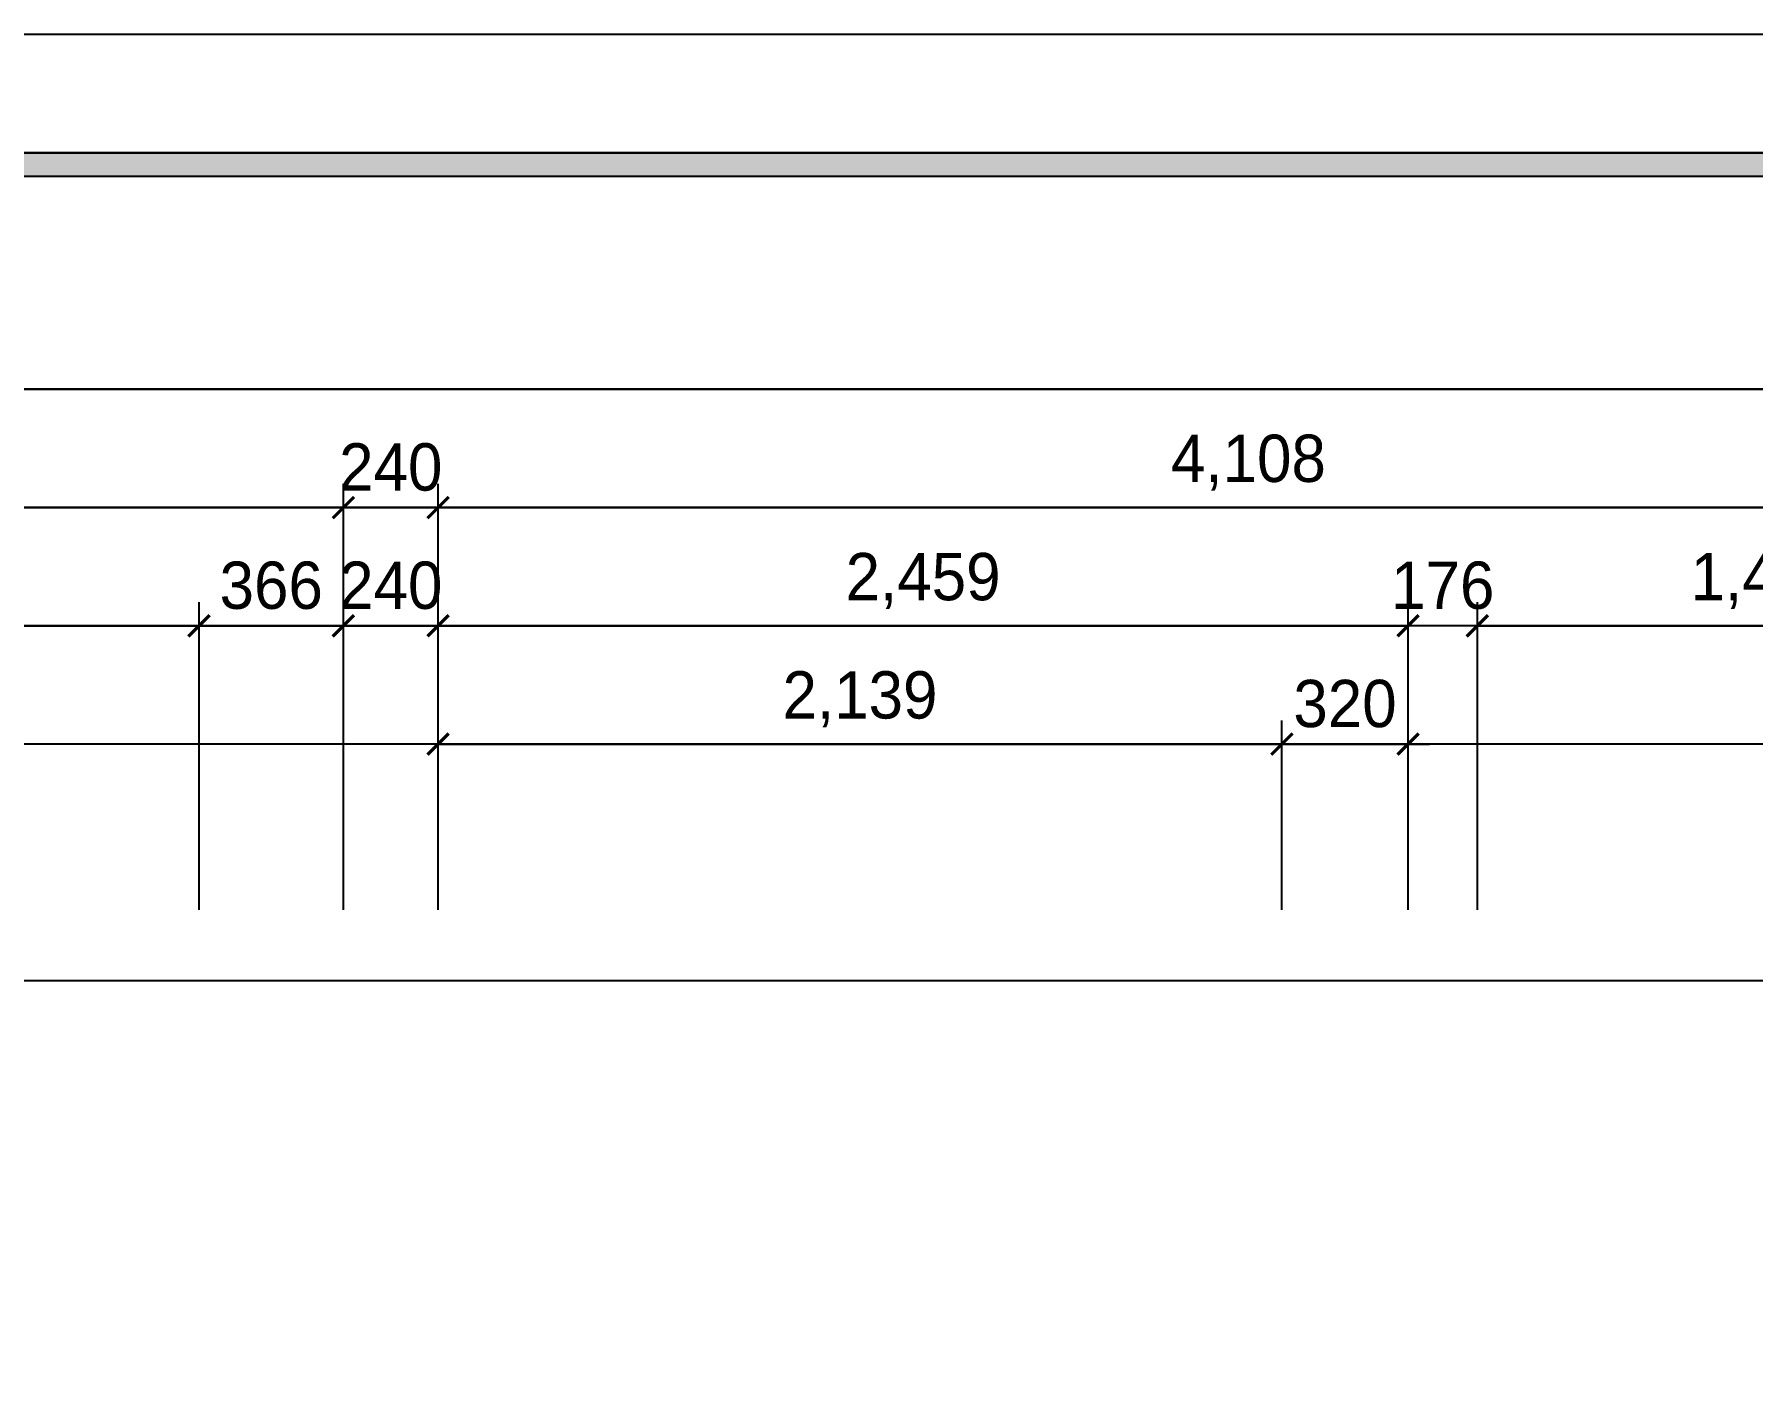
# Model space of a CAD drawing. Header units: millimetres. Extents: x 744 to 27144, y 914 to 19934.
# Drawn here: x 13408 to 17764, y 15907 to 19334 of the extents above; entities that cross this region are included whole.
import ezdxf
from ezdxf.enums import TextEntityAlignment as Align

# ---------------------------------------------------------------- set-up
doc = ezdxf.new("R2010")
doc.units = ezdxf.units.MM
doc.header["$LTSCALE"] = 10
for name, color, linetype in [('FORM(YOURNAME)-1', 1, 'Continuous'), ('FORM(YOURNAME)-11', 1, 'Continuous'), ('치수선', 5, 'Continuous')]:
    doc.layers.add(name, color=color, linetype=linetype)
doc.styles.add('YOURNAME', font='Dotum.ttf')
doc.dimstyles.new('YOURNAME-60', dxfattribs={"dimscale": 60, "dimtxt": 2, "dimasz": 0.9, "dimexe": 1, "dimexo": 3, "dimgap": 0.7, "dimtad": 1, "dimdec": 0, "dimzin": 0, "dimdsep": 46, "dimlunit": 6, "dimtxsty": 'YOURNAME', "dimblk": 'ARCHTICK', "dimcen": 0, "dimclrd": 1, "dimclre": 1, "dimclrt": 7, "dimadec": 0, "dimazin": 0, "dimtfac": 1, "dimtdec": 0, "dimtix": 1, "dimtmove": 2, "dimatfit": 3, "dimldrblk": 'ARCHTICK', "dimfxl": 1, "dimtolj": 1, "dimtzin": 0, "dimarcsym": 0})

# ---------------------------------------------------------------- blocks, each defined once
blk = doc.blocks.new('FORM-ELEVATION')
at = {"layer": 'FORM(YOURNAME)-11'}
h = blk.add_hatch(color=256, dxfattribs=at)
h.dxf.hatch_style = 1
h.paths.add_polyline_path([(-10309, 35708), (71691, 35708), (71691, 35508), (-10309, 35508)])
h.paths.add_polyline_path([(-10309, -21492), (71691, -21492), (71691, -21692), (-10309, -21692)])
at = {"layer": 'Defpoints', "color": 158}
for points in [[(-10309, -21692), (71691, -21692), (71691, 35708), (-10309, 35708)], [(-8309, 33708), (61071, 33708), (61071, -19692), (-8309, -19692)]]:
    blk.add_lwpolyline(points, close=True, dxfattribs=at)
at = {"layer": 'FORM(YOURNAME)-11', "color": 250}
blk.add_lwpolyline([(-11309, -22692), (72691, -22692), (72691, 36708), (-11309, 36708)], close=True, dxfattribs=at)
at = {"layer": 'FORM(YOURNAME)-11'}
blk.add_lwpolyline([(-10309, 35708), (71691, 35708), (71691, 35508), (-10309, 35508)], close=True, dxfattribs=at)
at = {"layer": 'FORM(YOURNAME)-11', "color": 3, "style": 'YOURNAME'}
for tag, height, p in [('1', 451, (71041, -1219)), ('2', 451, (71041, -1863)), ('3', 451, (71041, -3150)), ('4', 451, (71041, -5081)), ('5', 515, (71041, -7398)), ('6', 515, (71041, -9650)), ('7', 515, (71041, -11903)), ('8', 515, (71041, -14155)), ('9', 515, (71041, -16408)), ('10', 515, (66791, -18596)), ('11', 515, (71041, -18660)), ('12', 515, (66791, -20848)), ('13', 515, (71041, -20848))]:
    blk.add_attdef(tag, text='', height=height, dxfattribs=at).set_placement(p, align=Align.MIDDLE_RIGHT)
blk = doc.blocks.new('_ArchTick')
at = {"color": 0, "linetype": 'ByBlock', "const_width": 0.15}
blk.add_lwpolyline([(-0.5, -0.5), (0.5, 0.5)], dxfattribs=at)
blk = doc.blocks.new('*D10')
at = {"layer": 'Defpoints', "color": 0, "transparency": 16777216}
for p in [(14191.4, 18134.1), (10035.4, 16934.1), (14191.4, 16934.1)]:
    blk.add_point(p, dxfattribs=at)
at = {"layer": '치수선', "color": 1, "lineweight": -2, "transparency": 16777216}
for p, q in [((10035.4, 17114.1), (10035.4, 18194.1)), ((14191.4, 17114.1), (14191.4, 18194.1)), ((10035.4, 18134.1), (14191.4, 18134.1))]:
    blk.add_line(p, q, dxfattribs=at)
at = {"layer": '치수선', "color": 1, "lineweight": -2, "transparency": 16777216, "xscale": 54, "yscale": 54, "zscale": 54, "rotation": 180}
blk.add_blockref('_ArchTick', (10035.4, 18134.1), dxfattribs=at)
at = {"layer": '치수선', "color": 1, "lineweight": -2, "transparency": 16777216, "xscale": 54, "yscale": 54, "zscale": 54}
blk.add_blockref('_ArchTick', (14191.4, 18134.1), dxfattribs=at)
at = {"layer": '치수선', "color": 7, "transparency": 16777216, "insert": (12113.4, 18247.7), "char_height": 120, "attachment_point": 5, "style": 'YOURNAME'}
blk.add_mtext('\\A1;4,156', dxfattribs=at)
blk = doc.blocks.new('*D11')
at = {"layer": 'Defpoints', "color": 0, "transparency": 16777216}
for p in [(18539.8, 18134.1), (14431.4, 16934.1), (18539.8, 16934.1)]:
    blk.add_point(p, dxfattribs=at)
at = {"layer": '치수선', "color": 1, "lineweight": -2, "transparency": 16777216}
for p, q in [((14431.4, 17114.1), (14431.4, 18194.1)), ((18539.8, 17114.1), (18539.8, 18194.1)), ((14431.4, 18134.1), (18539.8, 18134.1))]:
    blk.add_line(p, q, dxfattribs=at)
at = {"layer": '치수선', "color": 1, "lineweight": -2, "transparency": 16777216, "xscale": 54, "yscale": 54, "zscale": 54, "rotation": 180}
blk.add_blockref('_ArchTick', (14431.4, 18134.1), dxfattribs=at)
at = {"layer": '치수선', "color": 1, "lineweight": -2, "transparency": 16777216, "xscale": 54, "yscale": 54, "zscale": 54}
blk.add_blockref('_ArchTick', (18539.8, 18134.1), dxfattribs=at)
at = {"layer": '치수선', "color": 7, "transparency": 16777216, "insert": (16485.6, 18247.7), "char_height": 120, "attachment_point": 5, "style": 'YOURNAME'}
blk.add_mtext('\\A1;4,108', dxfattribs=at)
blk = doc.blocks.new('*D12')
at = {"layer": 'Defpoints', "color": 0, "transparency": 16777216}
for p in [(16890.4, 17834.1), (14431.4, 16934.1), (16890.4, 16934.1)]:
    blk.add_point(p, dxfattribs=at)
at = {"layer": '치수선', "color": 1, "lineweight": -2, "transparency": 16777216}
for p, q in [((14431.4, 17114.1), (14431.4, 17894.1)), ((16890.4, 17114.1), (16890.4, 17894.1)), ((14431.4, 17834.1), (16890.4, 17834.1))]:
    blk.add_line(p, q, dxfattribs=at)
at = {"layer": '치수선', "color": 1, "lineweight": -2, "transparency": 16777216, "xscale": 54, "yscale": 54, "zscale": 54, "rotation": 180}
blk.add_blockref('_ArchTick', (14431.4, 17834.1), dxfattribs=at)
at = {"layer": '치수선', "color": 1, "lineweight": -2, "transparency": 16777216, "xscale": 54, "yscale": 54, "zscale": 54}
blk.add_blockref('_ArchTick', (16890.4, 17834.1), dxfattribs=at)
at = {"layer": '치수선', "color": 7, "transparency": 16777216, "insert": (15660.9, 17947.7), "char_height": 120, "attachment_point": 5, "style": 'YOURNAME'}
blk.add_mtext('\\A1;2,459', dxfattribs=at)
blk = doc.blocks.new('*D13')
at = {"layer": 'Defpoints', "color": 0, "transparency": 16777216}
for p in [(16890.4, 17834.1), (16890.4, 16934.1), (17066, 16934.1)]:
    blk.add_point(p, dxfattribs=at)
at = {"layer": '치수선', "color": 1, "lineweight": -2, "transparency": 16777216}
for p, q in [((16890.4, 17114.1), (16890.4, 17894.1)), ((17066, 17114.1), (17066, 17894.1)), ((16890.4, 17834.1), (16836.4, 17834.1)), ((17066, 17834.1), (16890.4, 17834.1)), ((17066, 17834.1), (17120, 17834.1))]:
    blk.add_line(p, q, dxfattribs=at)
at = {"layer": '치수선', "color": 1, "lineweight": -2, "transparency": 16777216, "xscale": 54, "yscale": 54, "zscale": 54}
blk.add_blockref('_ArchTick', (16890.4, 17834.1), dxfattribs=at)
at = {"layer": '치수선', "color": 1, "lineweight": -2, "transparency": 16777216, "xscale": 54, "yscale": 54, "zscale": 54, "rotation": 180}
blk.add_blockref('_ArchTick', (17066, 17834.1), dxfattribs=at)
at = {"layer": '치수선', "color": 7, "transparency": 16777216, "insert": (16978.2, 17936.2), "char_height": 120, "attachment_point": 5, "style": 'YOURNAME'}
blk.add_mtext('\\A1;176', dxfattribs=at)
blk = doc.blocks.new('*D14')
at = {"layer": 'Defpoints', "color": 0, "transparency": 16777216}
for p in [(18539.8, 17834.1), (17066, 16934.1), (18539.8, 16934.1)]:
    blk.add_point(p, dxfattribs=at)
at = {"layer": '치수선', "color": 1, "lineweight": -2, "transparency": 16777216}
for p, q in [((17066, 17114.1), (17066, 17894.1)), ((18539.8, 17114.1), (18539.8, 17894.1)), ((17066, 17834.1), (18539.8, 17834.1))]:
    blk.add_line(p, q, dxfattribs=at)
at = {"layer": '치수선', "color": 1, "lineweight": -2, "transparency": 16777216, "xscale": 54, "yscale": 54, "zscale": 54, "rotation": 180}
blk.add_blockref('_ArchTick', (17066, 17834.1), dxfattribs=at)
at = {"layer": '치수선', "color": 1, "lineweight": -2, "transparency": 16777216, "xscale": 54, "yscale": 54, "zscale": 54}
blk.add_blockref('_ArchTick', (18539.8, 17834.1), dxfattribs=at)
at = {"layer": '치수선', "color": 7, "transparency": 16777216, "insert": (17802.9, 17947.7), "char_height": 120, "attachment_point": 5, "style": 'YOURNAME'}
blk.add_mtext('\\A1;1,474', dxfattribs=at)
blk = doc.blocks.new('*D25')
at = {"layer": 'Defpoints', "color": 0, "transparency": 16777216}
for p in [(18539.8, 18434.1), (6666.4, 16934.1), (18539.8, 16934.1)]:
    blk.add_point(p, dxfattribs=at)
at = {"layer": '치수선', "color": 1, "lineweight": -2, "transparency": 16777216}
for p, q in [((6666.4, 17114.1), (6666.4, 18494.1)), ((18539.8, 17114.1), (18539.8, 18494.1)), ((6666.4, 18434.1), (18539.8, 18434.1))]:
    blk.add_line(p, q, dxfattribs=at)
at = {"layer": '치수선', "color": 1, "lineweight": -2, "transparency": 16777216, "xscale": 54, "yscale": 54, "zscale": 54, "rotation": 180}
blk.add_blockref('_ArchTick', (6666.4, 18434.1), dxfattribs=at)
at = {"layer": '치수선', "color": 1, "lineweight": -2, "transparency": 16777216, "xscale": 54, "yscale": 54, "zscale": 54}
blk.add_blockref('_ArchTick', (18539.8, 18434.1), dxfattribs=at)
at = {"layer": '치수선', "color": 7, "transparency": 16777216, "insert": (12603.1, 18547.7), "char_height": 120, "attachment_point": 5, "style": 'YOURNAME'}
blk.add_mtext('\\A1;11,873', dxfattribs=at)
blk = doc.blocks.new('*D27')
at = {"layer": 'Defpoints', "color": 0, "transparency": 16777216}
for p in [(14431.4, 18134.1), (14191.4, 16934.1), (14431.4, 16934.1)]:
    blk.add_point(p, dxfattribs=at)
at = {"layer": '치수선', "color": 1, "lineweight": -2, "transparency": 16777216}
for p, q in [((14191.4, 17114.1), (14191.4, 18194.1)), ((14431.4, 17114.1), (14431.4, 18194.1)), ((14191.4, 18134.1), (14137.4, 18134.1)), ((14191.4, 18134.1), (14431.4, 18134.1)), ((14431.4, 18134.1), (14485.4, 18134.1))]:
    blk.add_line(p, q, dxfattribs=at)
at = {"layer": '치수선', "color": 1, "lineweight": -2, "transparency": 16777216, "xscale": 54, "yscale": 54, "zscale": 54}
blk.add_blockref('_ArchTick', (14191.4, 18134.1), dxfattribs=at)
at = {"layer": '치수선', "color": 1, "lineweight": -2, "transparency": 16777216, "xscale": 54, "yscale": 54, "zscale": 54, "rotation": 180}
blk.add_blockref('_ArchTick', (14431.4, 18134.1), dxfattribs=at)
at = {"layer": '치수선', "color": 7, "transparency": 16777216, "insert": (14311.4, 18236.2), "char_height": 120, "attachment_point": 5, "style": 'YOURNAME'}
blk.add_mtext('\\A1;240', dxfattribs=at)
blk = doc.blocks.new('*D59')
at = {"layer": 'Defpoints', "color": 0, "transparency": 16777216}
for p in [(13825.4, 17834.1), (10390.4, 16934.1), (13825.4, 16934.1)]:
    blk.add_point(p, dxfattribs=at)
at = {"layer": '치수선', "color": 1, "lineweight": -2, "transparency": 16777216}
for p, q in [((10390.4, 17114.1), (10390.4, 17894.1)), ((13825.4, 17114.1), (13825.4, 17894.1)), ((10390.4, 17834.1), (13825.4, 17834.1))]:
    blk.add_line(p, q, dxfattribs=at)
at = {"layer": '치수선', "color": 1, "lineweight": -2, "transparency": 16777216, "xscale": 54, "yscale": 54, "zscale": 54, "rotation": 180}
blk.add_blockref('_ArchTick', (10390.4, 17834.1), dxfattribs=at)
at = {"layer": '치수선', "color": 1, "lineweight": -2, "transparency": 16777216, "xscale": 54, "yscale": 54, "zscale": 54}
blk.add_blockref('_ArchTick', (13825.4, 17834.1), dxfattribs=at)
at = {"layer": '치수선', "color": 7, "transparency": 16777216, "insert": (12107.9, 17947.7), "char_height": 120, "attachment_point": 5, "style": 'YOURNAME'}
blk.add_mtext('\\A1;3,435', dxfattribs=at)
blk = doc.blocks.new('*D60')
at = {"layer": 'Defpoints', "color": 0, "transparency": 16777216}
for p in [(14191.4, 17834.1), (13825.4, 16934.1), (14191.4, 16934.1)]:
    blk.add_point(p, dxfattribs=at)
at = {"layer": '치수선', "color": 1, "lineweight": -2, "transparency": 16777216}
for p, q in [((13825.4, 17114.1), (13825.4, 17894.1)), ((14191.4, 17114.1), (14191.4, 17894.1)), ((13825.4, 17834.1), (14191.4, 17834.1))]:
    blk.add_line(p, q, dxfattribs=at)
at = {"layer": '치수선', "color": 1, "lineweight": -2, "transparency": 16777216, "xscale": 54, "yscale": 54, "zscale": 54, "rotation": 180}
blk.add_blockref('_ArchTick', (13825.4, 17834.1), dxfattribs=at)
at = {"layer": '치수선', "color": 1, "lineweight": -2, "transparency": 16777216, "xscale": 54, "yscale": 54, "zscale": 54}
blk.add_blockref('_ArchTick', (14191.4, 17834.1), dxfattribs=at)
at = {"layer": '치수선', "color": 7, "transparency": 16777216, "insert": (14008.4, 17936.2), "char_height": 120, "attachment_point": 5, "style": 'YOURNAME'}
blk.add_mtext('\\A1;366', dxfattribs=at)
blk = doc.blocks.new('*D61')
at = {"layer": 'Defpoints', "color": 0, "transparency": 16777216}
for p in [(14431.4, 17834.1), (14191.4, 16934.1), (14431.4, 16934.1)]:
    blk.add_point(p, dxfattribs=at)
at = {"layer": '치수선', "color": 1, "lineweight": -2, "transparency": 16777216}
for p, q in [((14191.4, 17114.1), (14191.4, 17894.1)), ((14431.4, 17114.1), (14431.4, 17894.1)), ((14191.4, 17834.1), (14137.4, 17834.1)), ((14191.4, 17834.1), (14431.4, 17834.1)), ((14431.4, 17834.1), (14485.4, 17834.1))]:
    blk.add_line(p, q, dxfattribs=at)
at = {"layer": '치수선', "color": 1, "lineweight": -2, "transparency": 16777216, "xscale": 54, "yscale": 54, "zscale": 54}
blk.add_blockref('_ArchTick', (14191.4, 17834.1), dxfattribs=at)
at = {"layer": '치수선', "color": 1, "lineweight": -2, "transparency": 16777216, "xscale": 54, "yscale": 54, "zscale": 54, "rotation": 180}
blk.add_blockref('_ArchTick', (14431.4, 17834.1), dxfattribs=at)
at = {"layer": '치수선', "color": 7, "transparency": 16777216, "insert": (14311.4, 17936.2), "char_height": 120, "attachment_point": 5, "style": 'YOURNAME'}
blk.add_mtext('\\A1;240', dxfattribs=at)
blk = doc.blocks.new('*D62')
at = {"layer": 'Defpoints', "color": 0, "transparency": 16777216}
for p in [(16570.4, 17534.1), (14431.4, 16934.1), (16570.4, 16934.1)]:
    blk.add_point(p, dxfattribs=at)
at = {"layer": '치수선', "color": 1, "lineweight": -2, "transparency": 16777216}
for p, q in [((14431.4, 17114.1), (14431.4, 17594.1)), ((16570.4, 17114.1), (16570.4, 17594.1)), ((14431.4, 17534.1), (16570.4, 17534.1))]:
    blk.add_line(p, q, dxfattribs=at)
at = {"layer": '치수선', "color": 1, "lineweight": -2, "transparency": 16777216, "xscale": 54, "yscale": 54, "zscale": 54, "rotation": 180}
blk.add_blockref('_ArchTick', (14431.4, 17534.1), dxfattribs=at)
at = {"layer": '치수선', "color": 1, "lineweight": -2, "transparency": 16777216, "xscale": 54, "yscale": 54, "zscale": 54}
blk.add_blockref('_ArchTick', (16570.4, 17534.1), dxfattribs=at)
at = {"layer": '치수선', "color": 7, "transparency": 16777216, "insert": (15500.9, 17647.7), "char_height": 120, "attachment_point": 5, "style": 'YOURNAME'}
blk.add_mtext('\\A1;2,139', dxfattribs=at)
blk = doc.blocks.new('*D63')
at = {"layer": 'Defpoints', "color": 0, "transparency": 16777216}
for p in [(16890.4, 17534.1), (16570.4, 16934.1), (16890.4, 16934.1)]:
    blk.add_point(p, dxfattribs=at)
at = {"layer": '치수선', "color": 1, "lineweight": -2, "transparency": 16777216}
for p, q in [((16570.4, 17114.1), (16570.4, 17594.1)), ((16890.4, 17114.1), (16890.4, 17594.1)), ((16570.4, 17534.1), (16516.4, 17534.1)), ((16570.4, 17534.1), (16890.4, 17534.1)), ((16890.4, 17534.1), (16944.4, 17534.1))]:
    blk.add_line(p, q, dxfattribs=at)
at = {"layer": '치수선', "color": 1, "lineweight": -2, "transparency": 16777216, "xscale": 54, "yscale": 54, "zscale": 54}
blk.add_blockref('_ArchTick', (16570.4, 17534.1), dxfattribs=at)
at = {"layer": '치수선', "color": 1, "lineweight": -2, "transparency": 16777216, "xscale": 54, "yscale": 54, "zscale": 54, "rotation": 180}
blk.add_blockref('_ArchTick', (16890.4, 17534.1), dxfattribs=at)
at = {"layer": '치수선', "color": 7, "transparency": 16777216, "insert": (16730.4, 17636.2), "char_height": 120, "attachment_point": 5, "style": 'YOURNAME'}
blk.add_mtext('\\A1;320', dxfattribs=at)

msp = doc.modelspace()

# ---------------------------------------------------------------- linework, layer by layer
at = {"layer": 'Defpoints'}
for points in [[(23058.1, 18434.1), (2244.1, 18434.1), (2244.1, 2414.1), (23058.1, 2414.1)], [(22758.1, 18134.1), (2544.1, 18134.1), (2544.1, 2714.1), (22758.1, 2714.1)], [(22458.1, 17834.1), (2844.1, 17834.1), (2844.1, 3014.1), (22458.1, 3014.1)], [(22158.1, 17534.1), (3144.1, 17534.1), (3144.1, 3314.1), (22158.1, 3314.1)], [(21558.1, 16934.1), (3744.1, 16934.1), (3744.1, 3914.1), (21558.1, 3914.1)]]:
    msp.add_lwpolyline(points, close=True, dxfattribs=at)

# ---------------------------------------------------------------- block references
at = {"layer": 'FORM(YOURNAME)-1', "xscale": 0.3, "yscale": 0.3, "zscale": 0.3}
msp.add_blockref('FORM-ELEVATION', (4736.6, 8321.6), dxfattribs=at)

# ---------------------------------------------------------------- dimensions: what is measured, and where the dimension line sits
at = {"layer": '치수선'}
for base, p1, p2, picture, middle in [((18539.8, 18434.1), (6666.4, 16934.1), (18539.8, 16934.1), '*D25', (12603.1, 18547.7)), ((14191.4, 18134.1), (10035.4, 16934.1), (14191.4, 16934.1), '*D10', (12113.4, 18247.7)), ((14431.4, 18134.1), (14191.4, 16934.1), (14431.4, 16934.1), '*D27', (14311.4, 18236.2)), ((18539.8, 18134.1), (14431.4, 16934.1), (18539.8, 16934.1), '*D11', (16485.6, 18247.7)), ((13825.4, 17834.1), (10390.4, 16934.1), (13825.4, 16934.1), '*D59', (12107.9, 17947.7)), ((14191.4, 17834.1), (13825.4, 16934.1), (14191.4, 16934.1), '*D60', (14008.4, 17936.2)), ((14431.4, 17834.1), (14191.4, 16934.1), (14431.4, 16934.1), '*D61', (14311.4, 17936.2)), ((16890.4, 17834.1), (14431.4, 16934.1), (16890.4, 16934.1), '*D12', (15660.9, 17947.7)), ((16890.4, 17834.1), (17066, 16934.1), (16890.4, 16934.1), '*D13', (16978.2, 17936.2)), ((18539.8, 17834.1), (17066, 16934.1), (18539.8, 16934.1), '*D14', (17802.9, 17947.7)), ((16570.4, 17534.1), (14431.4, 16934.1), (16570.4, 16934.1), '*D62', (15500.9, 17647.7)), ((16890.4, 17534.1), (16570.4, 16934.1), (16890.4, 16934.1), '*D63', (16730.4, 17636.2))]:
    dim = msp.add_linear_dim(base=base, p1=p1, p2=p2, dimstyle='YOURNAME-60', dxfattribs=at)
    dim.commit()
    dim.dimension.update_dxf_attribs({"geometry": picture, "text_midpoint": middle})

doc.saveas('drawing.dxf')
